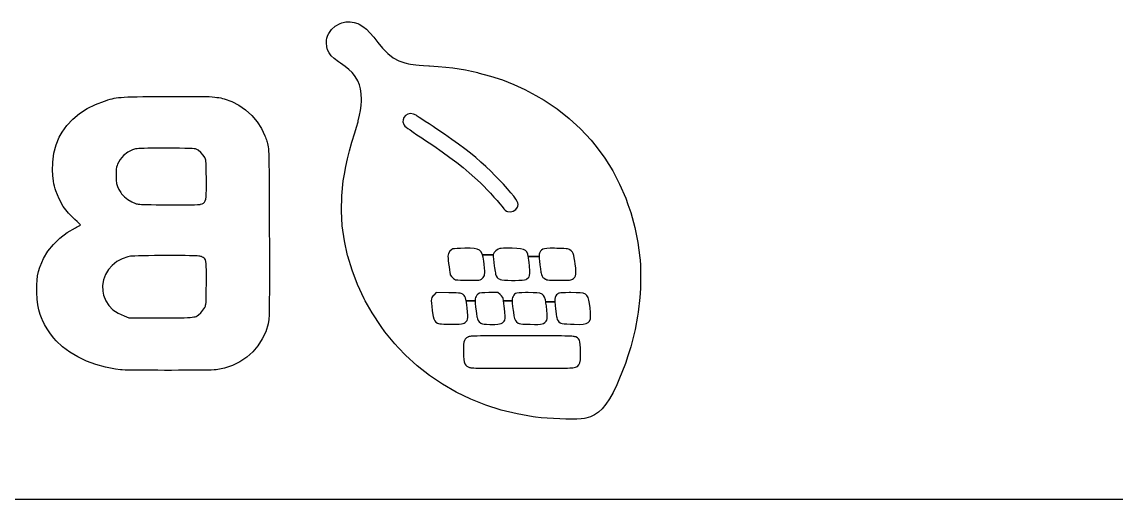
# Model space of a CAD drawing. Extents: x 90 to 318, y -186 to -110.
# Drawn here: x 232.49 to 261.14, y -185.74 to -173.24 of the extents above; entities that cross this region are included whole.
import ezdxf

# ---------------------------------------------------------------- set-up
doc = ezdxf.new("R2010")
doc.units = 0

msp = doc.modelspace()

# ---------------------------------------------------------------- linework, layer by layer
at = {"layer": 'B.Silkscreen', "color": 7}
for points in [[(240.598022, -173.439157), (240.69777, -173.349199)], [(240.69777, -173.349199), (240.825563, -173.277762)], [(240.825563, -173.277762), (240.871865, -173.259241)], [(240.871865, -173.259241), (240.973994, -173.24072)], [(240.973994, -173.24072), (241.085384, -173.238074)], [(241.085384, -173.238074), (241.194127, -173.251303)], [(241.194127, -173.251303), (241.288848, -173.283053)], [(241.288848, -173.283053), (241.321921, -173.298928)], [(241.321921, -173.298928), (241.416906, -173.357137)], [(240.478166, -173.664053), (240.493776, -173.613782)], [(240.493776, -173.613782), (240.521557, -173.552928)], [(240.521557, -173.552928), (240.526055, -173.544991)], [(240.526055, -173.544991), (240.598022, -173.439157)], [(241.416906, -173.357137), (241.510039, -173.43122)], [(241.510039, -173.43122), (241.60476, -173.523824)], [(241.60476, -173.523824), (241.705302, -173.64024)], [(240.469699, -173.788407), (240.471022, -173.716969)], [(240.476314, -173.888948), (240.469699, -173.788407)], [(240.469699, -173.788407), (240.469699, -173.788407)], [(240.471022, -173.716969), (240.478166, -173.664053)], [(240.496687, -173.973615), (240.476314, -173.888948)], [(241.705302, -173.64024), (241.814575, -173.780469)], [(241.814575, -173.780469), (241.930991, -173.92599)], [(240.533993, -174.050344), (240.496687, -173.973615)], [(240.590878, -174.124427), (240.533993, -174.050344)], [(240.671047, -174.201156), (240.590878, -174.124427)], [(240.77688, -174.280531), (240.671047, -174.201156)], [(241.930991, -173.92599), (242.069368, -174.066219)], [(242.069368, -174.066219), (242.213037, -174.177344)], [(242.213037, -174.177344), (242.363055, -174.259365)], [(240.83059, -174.317573), (240.77688, -174.280531)], [(240.954944, -174.404885), (240.83059, -174.317573)], [(241.054428, -174.48426), (240.954944, -174.404885)], [(241.134861, -174.563635), (241.054428, -174.48426)], [(242.363055, -174.259365), (242.521276, -174.312281)], [(242.521276, -174.312281), (242.554878, -174.322865)], [(242.554878, -174.322865), (242.612557, -174.333448)], [(242.612557, -174.333448), (242.670236, -174.344031)], [(242.670236, -174.344031), (242.733471, -174.354615)], [(242.733471, -174.354615), (242.80729, -174.362552)], [(242.80729, -174.362552), (242.897248, -174.370489)], [(242.897248, -174.370489), (243.008902, -174.378427)], [(243.008902, -174.378427), (243.147544, -174.38901)], [(243.147544, -174.38901), (243.162889, -174.38901)], [(243.162889, -174.38901), (243.391225, -174.404885)], [(243.391225, -174.404885), (243.593631, -174.423406)], [(243.593631, -174.423406), (243.776193, -174.444573)], [(243.776193, -174.444573), (243.944997, -174.468385)], [(243.944997, -174.468385), (244.106392, -174.494843)], [(244.106392, -174.494843), (244.265936, -174.529239)], [(241.201536, -174.645656), (241.134861, -174.563635)], [(241.219263, -174.672114), (241.201536, -174.645656)], [(241.28435, -174.777947), (241.219263, -174.672114)], [(241.331181, -174.883781), (241.28435, -174.777947)], [(244.265936, -174.529239), (244.429713, -174.566281)], [(244.429713, -174.566281), (244.430771, -174.568927)], [(244.430771, -174.568927), (244.762823, -174.658885)], [(244.762823, -174.658885), (245.072385, -174.759426)], [(245.072385, -174.759426), (245.367924, -174.875843)], [(241.361344, -174.994905), (241.331181, -174.883781)], [(241.376954, -175.119259), (241.361344, -174.994905)], [(245.367924, -174.875843), (245.657907, -175.008135)], [(245.657907, -175.008135), (245.95133, -175.164238)], [(234.416569, -175.402363), (234.649138, -175.312405)], [(234.649138, -175.312405), (234.680623, -175.301822)], [(234.680623, -175.301822), (234.741742, -175.283301)], [(234.741742, -175.283301), (234.797569, -175.26478)], [(234.797569, -175.26478), (234.851015, -175.251551)], [(234.851015, -175.251551), (234.90446, -175.238322)], [(234.90446, -175.238322), (234.960552, -175.227738)], [(234.960552, -175.227738), (235.0222, -175.219801)], [(235.0222, -175.219801), (235.091785, -175.214509)], [(235.091785, -175.214509), (235.172218, -175.209218)], [(235.172218, -175.209218), (235.26641, -175.203926)], [(235.26641, -175.203926), (235.376741, -175.20128)], [(235.376741, -175.20128), (235.505857, -175.198634)], [(235.505857, -175.198634), (235.656405, -175.195988)], [(235.656405, -175.195988), (235.831559, -175.195988)], [(235.831559, -175.195988), (236.033436, -175.193343)], [(236.033436, -175.193343), (236.264946, -175.193343)], [(236.264946, -175.193343), (236.337706, -175.190697)], [(236.337706, -175.190697), (236.563131, -175.190697)], [(236.563131, -175.190697), (236.759716, -175.190697)], [(236.759716, -175.190697), (236.930108, -175.190697)], [(236.930108, -175.190697), (237.076422, -175.190697)], [(237.076422, -175.190697), (237.201305, -175.190697)], [(237.201305, -175.190697), (237.307403, -175.193343)], [(237.307403, -175.193343), (237.397626, -175.195988)], [(237.397626, -175.195988), (237.47409, -175.20128)], [(237.47409, -175.20128), (237.539442, -175.206572)], [(237.539442, -175.206572), (237.596592, -175.214509)], [(237.596592, -175.214509), (237.647657, -175.222447)], [(237.647657, -175.222447), (237.695546, -175.230384)], [(237.695546, -175.230384), (237.742378, -175.240968)], [(237.742378, -175.240968), (237.791325, -175.254197)], [(237.791325, -175.254197), (237.984736, -175.322988)], [(237.984736, -175.322988), (238.173912, -175.418238)], [(241.371663, -175.431467), (241.379071, -175.309759)], [(241.380129, -175.267426), (241.376954, -175.119259)], [(241.379071, -175.309759), (241.380129, -175.267426)], [(245.95133, -175.164238), (246.170669, -175.291238)], [(246.170669, -175.291238), (246.508806, -175.51878)], [(233.823639, -175.788654), (234.000909, -175.640488)], [(234.000909, -175.640488), (234.199611, -175.510842)], [(234.199611, -175.510842), (234.416569, -175.402363)], [(238.173912, -175.418238), (238.34986, -175.542592)], [(238.34986, -175.542592), (238.509404, -175.688113)], [(241.333033, -175.685467), (241.356581, -175.555821)], [(241.356581, -175.555821), (241.371663, -175.431467)], [(242.669442, -175.640488), (242.596682, -175.653717)], [(242.745907, -175.651071), (242.669442, -175.640488)], [(246.508806, -175.51878), (246.824189, -175.767488)], [(233.669916, -175.95005), (233.823639, -175.788654)], [(238.509404, -175.688113), (238.649104, -175.852154)], [(238.649104, -175.852154), (238.765255, -176.032071)], [(241.254717, -175.992383), (241.291759, -175.857446)], [(241.291759, -175.857446), (241.299431, -175.828342)], [(241.299431, -175.828342), (241.333033, -175.685467)], [(242.471534, -175.799238), (242.468888, -175.857446)], [(242.468888, -175.857446), (242.488732, -175.923592)], [(242.492172, -175.743675), (242.471534, -175.799238)], [(242.488732, -175.923592), (242.48979, -175.926238)], [(242.48979, -175.926238), (242.500903, -175.944758)], [(242.535299, -175.688113), (242.492172, -175.743675)], [(242.596682, -175.653717), (242.535299, -175.688113)], [(242.815227, -175.682821), (242.745907, -175.651071)], [(242.843538, -175.703988), (242.815227, -175.682821)], [(242.895131, -175.738384), (242.843538, -175.703988)], [(242.966304, -175.786009), (242.895131, -175.738384)], [(243.053088, -175.844217), (242.966304, -175.786009)], [(243.152042, -175.910363), (243.053088, -175.844217)], [(243.259462, -175.9818), (243.152042, -175.910363)], [(246.824189, -175.767488), (247.118935, -176.037362)], [(233.468568, -176.259612), (233.542652, -176.127321)], [(233.542652, -176.127321), (233.669916, -175.95005)], [(238.765255, -176.032071), (238.854684, -176.225216)], [(241.133538, -176.391904), (241.209209, -176.143196)], [(241.209209, -176.143196), (241.254717, -175.992383)], [(242.500903, -175.944758), (242.520217, -175.965925)], [(242.520217, -175.965925), (242.550644, -175.992383)], [(242.550644, -175.992383), (242.594565, -176.026779)], [(242.594565, -176.026779), (242.65489, -176.069112)], [(242.65489, -176.069112), (242.73453, -176.124675)], [(242.73453, -176.124675), (242.835865, -176.193466)], [(242.835865, -176.193466), (242.961806, -176.275487)], [(243.3309, -176.029425), (243.259462, -175.9818)], [(243.552356, -176.180237), (243.3309, -176.029425)], [(243.749735, -176.315175), (243.552356, -176.180237)], [(247.118935, -176.037362), (247.395424, -176.333695)], [(233.330721, -176.680299), (233.387341, -176.460695)], [(233.387341, -176.460695), (233.468568, -176.259612)], [(238.854684, -176.225216), (238.867649, -176.259612)], [(238.867649, -176.259612), (238.881407, -176.294008)], [(238.881407, -176.294008), (238.894107, -176.328404)], [(238.894107, -176.328404), (238.90522, -176.360154)], [(238.90522, -176.360154), (238.915274, -176.391904)], [(238.915274, -176.391904), (238.924005, -176.426299)], [(238.924005, -176.426299), (238.931678, -176.465987)], [(238.931678, -176.465987), (238.938293, -176.510966)], [(241.070038, -176.616799), (241.133538, -176.391904)], [(242.961806, -176.275487), (243.031392, -176.323112)], [(243.031392, -176.323112), (243.27666, -176.487153)], [(243.27666, -176.487153), (243.497852, -176.640612)], [(243.927005, -176.442174), (243.749735, -176.315175)], [(244.087342, -176.561237), (243.927005, -176.442174)], [(247.395424, -176.333695), (247.531155, -176.497737)], [(247.531155, -176.497737), (247.75658, -176.807299)], [(233.298971, -176.90784), (233.330721, -176.680299)], [(235.149993, -176.733216), (235.059506, -176.839049)], [(235.260854, -176.648549), (235.149993, -176.733216)], [(235.387324, -176.587695), (235.260854, -176.648549)], [(235.439712, -176.57182), (235.387324, -176.587695)], [(235.468551, -176.563883), (235.439712, -176.57182)], [(235.505064, -176.561237), (235.468551, -176.563883)], [(235.552159, -176.555945), (235.505064, -176.561237)], [(235.613014, -176.553299), (235.552159, -176.555945)], [(235.690536, -176.550653), (235.613014, -176.553299)], [(235.787638, -176.548008), (235.690536, -176.550653)], [(235.907759, -176.548008), (235.787638, -176.548008)], [(236.053544, -176.548008), (235.907759, -176.548008)], [(236.228434, -176.545362), (236.053544, -176.548008)], [(236.254363, -176.545362), (236.228434, -176.545362)], [(236.452006, -176.548008), (236.254363, -176.545362)], [(236.618429, -176.548008), (236.452006, -176.548008)], [(236.755218, -176.550653), (236.618429, -176.548008)], [(236.863962, -176.553299), (236.755218, -176.550653)], [(236.945718, -176.555945), (236.863962, -176.553299)], [(237.002339, -176.561237), (236.945718, -176.555945)], [(237.034618, -176.563883), (237.002339, -176.561237)], [(237.036206, -176.566528), (237.034618, -176.563883)], [(237.106585, -176.598278), (237.036206, -176.566528)], [(237.177757, -176.656487), (237.106585, -176.598278)], [(237.240199, -176.725278), (237.177757, -176.656487)], [(237.278299, -176.786132), (237.240199, -176.725278)], [(237.289147, -176.807299), (237.278299, -176.786132)], [(238.938293, -176.510966), (238.943849, -176.563883)], [(238.943849, -176.563883), (238.948876, -176.624737)], [(238.948876, -176.624737), (238.952845, -176.69882)], [(238.952845, -176.69882), (238.956284, -176.783486)], [(238.956284, -176.783486), (238.95893, -176.884028)], [(241.016857, -176.82582), (241.070038, -176.616799)], [(243.497852, -176.640612), (243.697612, -176.786132)], [(243.697612, -176.786132), (243.879645, -176.923715)], [(244.235244, -176.677653), (244.087342, -176.561237)], [(244.37415, -176.791424), (244.235244, -176.677653)], [(233.293944, -177.140673), (233.298971, -176.90784)], [(234.969283, -177.040132), (234.96161, -177.093049)], [(234.982248, -176.995153), (234.969283, -177.040132)], [(234.994154, -176.960757), (234.982248, -176.995153)], [(235.059506, -176.839049), (234.994154, -176.960757)], [(237.297614, -176.831111), (237.289147, -176.807299)], [(237.304228, -176.85757), (237.297614, -176.831111)], [(237.309255, -176.891965), (237.304228, -176.85757)], [(237.312959, -176.93959), (237.309255, -176.891965)], [(237.315605, -177.000445), (237.312959, -176.93959)], [(237.317722, -177.082465), (237.315605, -177.000445)], [(238.95893, -176.884028), (238.961047, -177.00309)], [(238.961047, -177.00309), (238.962899, -177.138028)], [(240.935365, -177.222694), (240.972671, -177.026903)], [(240.972671, -177.026903), (241.016857, -176.82582)], [(243.879645, -176.923715), (244.047126, -177.056007)], [(244.047126, -177.056007), (244.203494, -177.188298)], [(244.508029, -176.90784), (244.37415, -176.791424)], [(244.640321, -177.029549), (244.508029, -176.90784)], [(244.775523, -177.159194), (244.640321, -177.029549)], [(247.75658, -176.807299), (247.960573, -177.138028)], [(233.2995, -177.233278), (233.293944, -177.140673)], [(233.302939, -177.270319), (233.2995, -177.233278)], [(233.308496, -177.333819), (233.302939, -177.270319)], [(233.317756, -177.413194), (233.308496, -177.333819)], [(234.957641, -177.159194), (234.956054, -177.249153)], [(234.956054, -177.249153), (234.956054, -177.270319)], [(234.956054, -177.270319), (234.959758, -177.38409)], [(234.96161, -177.093049), (234.957641, -177.159194)], [(237.319309, -177.188298), (237.317722, -177.082465)], [(237.320897, -177.323236), (237.319309, -177.188298)], [(237.321161, -177.344402), (237.320897, -177.323236)], [(237.322484, -177.503152), (237.321161, -177.344402)], [(238.962899, -177.138028), (238.964222, -177.294132)], [(238.964222, -177.294132), (238.96528, -177.471402)], [(240.906261, -177.405256), (240.935365, -177.222694)], [(244.203494, -177.188298), (244.35219, -177.32059)], [(244.35219, -177.32059), (244.496123, -177.455527)], [(244.867862, -177.249153), (244.775523, -177.159194)], [(244.989041, -177.373507), (244.867862, -177.249153)], [(247.960573, -177.138028), (248.142606, -177.489923)], [(233.328604, -177.47934), (233.317756, -177.413194)], [(233.343156, -177.540194), (233.328604, -177.47934)], [(233.363264, -177.608985), (233.343156, -177.540194)], [(233.380462, -177.664548), (233.363264, -177.608985)], [(234.959758, -177.38409), (234.9714, -177.474048)], [(234.9714, -177.474048), (234.99336, -177.553423)], [(234.99336, -177.553423), (235.02855, -177.627506)], [(235.02855, -177.627506), (235.079085, -177.709527)], [(237.319574, -177.738631), (237.32222, -177.632798)], [(237.32222, -177.632798), (237.322484, -177.503152)], [(238.96528, -177.471402), (238.965545, -177.503152)], [(238.965545, -177.503152), (238.966339, -177.672485)], [(240.86578, -177.794194), (240.906261, -177.405256)], [(244.496123, -177.455527), (244.505384, -177.466111)], [(244.505384, -177.466111), (244.584229, -177.54284)], [(244.584229, -177.54284), (244.670748, -177.632798)], [(244.670748, -177.632798), (244.760706, -177.728048)], [(245.102018, -177.492569), (244.989041, -177.373507)], [(245.204676, -177.60634), (245.102018, -177.492569)], [(245.29437, -177.712173), (245.204676, -177.60634)], [(248.142606, -177.489923), (248.300827, -177.855048)], [(233.46407, -177.876214), (233.380462, -177.664548)], [(233.572814, -178.06936), (233.46407, -177.876214)], [(235.079085, -177.709527), (235.101839, -177.741277)], [(235.101839, -177.741277), (235.176187, -177.818006)], [(235.176187, -177.818006), (235.268791, -177.892089)], [(235.268791, -177.892089), (235.369597, -177.952943)], [(237.270097, -177.960881), (237.289941, -177.926485)], [(237.289941, -177.926485), (237.304228, -177.881506)], [(237.304228, -177.881506), (237.313753, -177.818006)], [(237.313753, -177.818006), (237.319574, -177.738631)], [(238.966339, -177.672485), (238.966868, -177.897381)], [(238.966868, -177.897381), (238.967661, -178.151381)], [(240.857049, -178.185776), (240.86578, -177.794194)], [(244.760706, -177.728048), (244.849606, -177.825943)], [(244.849606, -177.825943), (244.933214, -177.918548)], [(244.933214, -177.918548), (245.007033, -178.003214)], [(245.368983, -177.804777), (245.29437, -177.712173)], [(245.426132, -177.884152), (245.368983, -177.804777)], [(245.463439, -177.945006), (245.426132, -177.884152)], [(248.300827, -177.855048), (248.359829, -178.021735)], [(233.708545, -178.24663), (233.572814, -178.06936)], [(235.369597, -177.952943), (235.46961, -177.997922)], [(235.46961, -177.997922), (235.48178, -178.000568)], [(235.48178, -178.000568), (235.506122, -178.00586)], [(235.506122, -178.00586), (235.53602, -178.011152)], [(235.53602, -178.011152), (235.574649, -178.016443)], [(235.574649, -178.016443), (235.625184, -178.019089)], [(235.625184, -178.019089), (235.690272, -178.021735)], [(235.690272, -178.021735), (235.772822, -178.024381)], [(235.772822, -178.024381), (235.875745, -178.024381)], [(235.875745, -178.024381), (236.00248, -178.027027)], [(236.00248, -178.027027), (236.155409, -178.027027)], [(236.155409, -178.027027), (236.337706, -178.029672)], [(236.337706, -178.029672), (236.345115, -178.029672)], [(236.345115, -178.029672), (236.502277, -178.029672)], [(236.502277, -178.029672), (236.650179, -178.029672)], [(236.650179, -178.029672), (236.786175, -178.027027)], [(236.786175, -178.027027), (236.906031, -178.027027)], [(236.906031, -178.027027), (237.007101, -178.027027)], [(237.007101, -178.027027), (237.085947, -178.024381)], [(237.085947, -178.024381), (237.138864, -178.021735)], [(237.138864, -178.021735), (237.162941, -178.019089)], [(237.162941, -178.019089), (237.170878, -178.016443)], [(237.170878, -178.016443), (237.211359, -178.003214)], [(237.211359, -178.003214), (237.244168, -177.984693)], [(237.244168, -177.984693), (237.270097, -177.960881)], [(238.967661, -178.151381), (238.968455, -178.431839)], [(240.880067, -178.577359), (240.857049, -178.185776)], [(245.007033, -178.003214), (245.066829, -178.077297)], [(245.066829, -178.077297), (245.108104, -178.130214)], [(245.108104, -178.130214), (245.109691, -178.13286)], [(245.109691, -178.13286), (245.143822, -178.169901)], [(245.143822, -178.169901), (245.178747, -178.193714)], [(245.178747, -178.193714), (245.207322, -178.204297)], [(245.207322, -178.204297), (245.283258, -178.212235)], [(245.283258, -178.212235), (245.358135, -178.193714)], [(245.358135, -178.193714), (245.422693, -178.151381)], [(245.422693, -178.151381), (245.467937, -178.090526)], [(245.475874, -177.97411), (245.463439, -177.945006)], [(245.467937, -178.090526), (245.479843, -178.064068)], [(245.486193, -178.021735), (245.475874, -177.97411)], [(245.479843, -178.064068), (245.486193, -178.021735)], [(248.359829, -178.021735), (248.434441, -178.233401)], [(233.873116, -178.410672), (233.708545, -178.24663)], [(233.877349, -178.413318), (233.873116, -178.410672)], [(233.93397, -178.466234), (233.877349, -178.413318)], [(233.980536, -178.508568), (233.93397, -178.466234)], [(234.012286, -178.540318), (233.980536, -178.508568)], [(238.968455, -178.431839), (238.969249, -178.746692)], [(248.434441, -178.233401), (248.541862, -178.622338)], [(233.484179, -178.902796), (233.67706, -178.757276)], [(233.67706, -178.757276), (233.89243, -178.635567)], [(233.89243, -178.635567), (233.923651, -178.617047)], [(233.923651, -178.617047), (233.975774, -178.590588)], [(233.975774, -178.590588), (234.011493, -178.566776)], [(234.011493, -178.566776), (234.024457, -178.556193)], [(234.024457, -178.556193), (234.012286, -178.540318)], [(234.024457, -178.556193), (234.024457, -178.556193)], [(238.969249, -178.746692), (238.969778, -179.02715)], [(240.934307, -178.968942), (240.880067, -178.577359)], [(248.541862, -178.622338), (248.622295, -179.016567)], [(233.171706, -179.244108), (233.31511, -179.064192)], [(233.31511, -179.064192), (233.484179, -178.902796)], [(238.969778, -179.02715), (238.970572, -179.34465)], [(241.019238, -179.355233), (240.934307, -178.968942)], [(248.622295, -179.016567), (248.674418, -179.416087)], [(233.05529, -179.437254), (233.171706, -179.244108)], [(235.542105, -179.365817), (235.446326, -179.371108)], [(235.662491, -179.365817), (235.542105, -179.365817)], [(235.804572, -179.363171), (235.662491, -179.365817)], [(235.965703, -179.360525), (235.804572, -179.363171)], [(236.143238, -179.360525), (235.965703, -179.360525)], [(236.289288, -179.360525), (236.143238, -179.360525)], [(236.477671, -179.360525), (236.289288, -179.360525)], [(236.636156, -179.360525), (236.477671, -179.360525)], [(236.768183, -179.360525), (236.636156, -179.360525)], [(236.876133, -179.363171), (236.768183, -179.360525)], [(236.962916, -179.363171), (236.876133, -179.363171)], [(237.031178, -179.365817), (236.962916, -179.363171)], [(237.08383, -179.368462), (237.031178, -179.365817)], [(237.123518, -179.371108), (237.08383, -179.368462)], [(238.970572, -179.34465), (238.970836, -179.633045)], [(241.024794, -179.373754), (241.019238, -179.355233)], [(243.660306, -179.304962), (243.646283, -179.373754)], [(243.697876, -179.244108), (243.660306, -179.304962)], [(243.751851, -179.199129), (243.697876, -179.244108)], [(243.775928, -179.1859), (243.751851, -179.199129)], [(243.816409, -179.177963), (243.775928, -179.1859)], [(243.884407, -179.172671), (243.816409, -179.177963)], [(243.975688, -179.170025), (243.884407, -179.172671)], [(244.085226, -179.167379), (243.975688, -179.170025)], [(244.09872, -179.167379), (244.085226, -179.167379)], [(244.231011, -179.167379), (244.09872, -179.167379)], [(244.334992, -179.175317), (244.231011, -179.167379)], [(244.414367, -179.188546), (244.334992, -179.175317)], [(244.473369, -179.215004), (244.414367, -179.188546)], [(244.515702, -179.257337), (244.473369, -179.215004)], [(244.5456, -179.318192), (244.515702, -179.257337)], [(244.552215, -179.342004), (244.5456, -179.318192)], [(244.566502, -179.397566), (244.552215, -179.342004)], [(244.552215, -179.342004), (244.833467, -179.342004)], [(244.833467, -179.342004), (244.552215, -179.342004)], [(244.834525, -179.334067), (244.833467, -179.342004)], [(244.833467, -179.342004), (244.83426, -179.386983)], [(244.857544, -179.28115), (244.834525, -179.334067)], [(244.902258, -179.230879), (244.857544, -179.28115)], [(244.958879, -179.191192), (244.902258, -179.230879)], [(245.009943, -179.172671), (244.958879, -179.191192)], [(245.044868, -179.170025), (245.009943, -179.172671)], [(245.104929, -179.167379), (245.044868, -179.170025)], [(245.18351, -179.167379), (245.104929, -179.167379)], [(245.273468, -179.167379), (245.18351, -179.167379)], [(245.32956, -179.167379), (245.273468, -179.167379)], [(245.453649, -179.172671), (245.32956, -179.167379)], [(245.549693, -179.180608), (245.453649, -179.172671)], [(245.621659, -179.196483), (245.549693, -179.180608)], [(245.674047, -179.222942), (245.621659, -179.196483)], [(245.710559, -179.262629), (245.674047, -179.222942)], [(245.735695, -179.320837), (245.710559, -179.262629)], [(245.749982, -179.384337), (245.735695, -179.320837)], [(246.035203, -179.320837), (246.031234, -179.347296)], [(246.031234, -179.347296), (246.031234, -179.384337)], [(246.042875, -179.297025), (246.035203, -179.320837)], [(246.050813, -179.28115), (246.042875, -179.297025)], [(246.07198, -179.244108), (246.050813, -179.28115)], [(246.097115, -179.215004), (246.07198, -179.244108)], [(246.130452, -179.193838), (246.097115, -179.215004)], [(246.176754, -179.180608), (246.130452, -179.193838)], [(246.23999, -179.172671), (246.176754, -179.180608)], [(246.324656, -179.167379), (246.23999, -179.172671)], [(246.435252, -179.167379), (246.324656, -179.167379)], [(246.494783, -179.170025), (246.435252, -179.167379)], [(246.601939, -179.170025), (246.494783, -179.170025)], [(246.681843, -179.172671), (246.601939, -179.170025)], [(246.739258, -179.177963), (246.681843, -179.172671)], [(246.779475, -179.180608), (246.739258, -179.177963)], [(246.807256, -179.188546), (246.779475, -179.180608)], [(246.827893, -179.199129), (246.807256, -179.188546)], [(246.841387, -179.207067), (246.827893, -179.199129)], [(246.877635, -179.236171), (246.841387, -179.207067)], [(246.905151, -179.267921), (246.877635, -179.236171)], [(246.926053, -179.302317), (246.905151, -179.267921)], [(246.942193, -179.352587), (246.926053, -179.302317)], [(246.956216, -179.418733), (246.942193, -179.352587)], [(232.96004, -179.664795), (232.967448, -179.643629)], [(232.967448, -179.643629), (233.05529, -179.437254)], [(234.856306, -179.614525), (234.756558, -179.725649)], [(234.976162, -179.516629), (234.856306, -179.614525)], [(235.113481, -179.442546), (234.976162, -179.516629)], [(235.266145, -179.392275), (235.113481, -179.442546)], [(235.338112, -179.3764), (235.266145, -179.392275)], [(235.37727, -179.373754), (235.338112, -179.3764)], [(235.446326, -179.371108), (235.37727, -179.373754)], [(237.153416, -179.3764), (237.123518, -179.371108)], [(237.175641, -179.379046), (237.153416, -179.3764)], [(237.193632, -179.386983), (237.175641, -179.379046)], [(237.205009, -179.389629), (237.193632, -179.386983)], [(237.235172, -179.405504), (237.205009, -179.389629)], [(237.259778, -179.424025), (237.235172, -179.405504)], [(237.279622, -179.445191), (237.259778, -179.424025)], [(237.294968, -179.474296), (237.279622, -179.445191)], [(237.306345, -179.516629), (237.294968, -179.474296)], [(237.314282, -179.572191), (237.306345, -179.516629)], [(237.319045, -179.646275), (237.314282, -179.572191)], [(237.321691, -179.741524), (237.319045, -179.646275)], [(238.970836, -179.633045), (238.970836, -179.860587)], [(241.134861, -179.741524), (241.024794, -179.373754)], [(243.646283, -179.373754), (243.646283, -179.379046)], [(243.646283, -179.379046), (243.649458, -179.424025)], [(243.649458, -179.424025), (243.655808, -179.490171)], [(243.655808, -179.490171), (243.664803, -179.569545)], [(243.664803, -179.569545), (243.674858, -179.654212)], [(243.674858, -179.654212), (243.685441, -179.733587)], [(244.582906, -179.506046), (244.566502, -179.397566)], [(244.591902, -179.582775), (244.582906, -179.506046)], [(244.602486, -179.685962), (244.591902, -179.582775)], [(244.83426, -179.386983), (244.838758, -179.455775)], [(244.838758, -179.455775), (244.846696, -179.537795)], [(244.846696, -179.537795), (244.857544, -179.625108)], [(244.857544, -179.625108), (244.864687, -179.678024)], [(245.753686, -179.400212), (245.749982, -179.384337)], [(245.749982, -179.384337), (246.031234, -179.384337)], [(246.031234, -179.384337), (245.749982, -179.384337)], [(245.768503, -179.5034), (245.753686, -179.400212)], [(245.771413, -179.524566), (245.768503, -179.5034)], [(245.785701, -179.64892), (245.771413, -179.524566)], [(245.793374, -179.746816), (245.785701, -179.64892)], [(246.031234, -179.384337), (246.034938, -179.434608)], [(246.034938, -179.434608), (246.042875, -179.506046)], [(246.042875, -179.506046), (246.054782, -179.603941)], [(246.054782, -179.603941), (246.068011, -179.704483)], [(246.96971, -179.508691), (246.956216, -179.418733)], [(246.978176, -179.574837), (246.96971, -179.508691)], [(246.99167, -179.688608), (246.978176, -179.574837)], [(248.674418, -179.416087), (248.679445, -179.482233)], [(248.679445, -179.482233), (248.685795, -179.606587)], [(248.685795, -179.606587), (248.689764, -179.752108)], [(232.888073, -180.000816), (232.903154, -179.887045)], [(232.903154, -179.887045), (232.926702, -179.778566)], [(232.926702, -179.778566), (232.96004, -179.664795)], [(234.6793, -179.852649), (234.626913, -179.990232)], [(234.756558, -179.725649), (234.6793, -179.852649)], [(237.322484, -179.860587), (237.321691, -179.741524)], [(237.321691, -180.006107), (237.322484, -179.860587)], [(238.970836, -179.892337), (238.970572, -180.122524)], [(238.970836, -179.860587), (238.970836, -179.892337)], [(241.280911, -180.119878), (241.134861, -179.741524)], [(243.685441, -179.733587), (243.695495, -179.799733)], [(243.695495, -179.799733), (243.703433, -179.847358)], [(243.703433, -179.847358), (243.70846, -179.863233)], [(243.70846, -179.863233), (243.739945, -179.910858)], [(243.739945, -179.910858), (243.788893, -179.958482)], [(244.523375, -179.974357), (244.568354, -179.929378)], [(244.568354, -179.929378), (244.600369, -179.876462)], [(244.600369, -179.876462), (244.607248, -179.850003)], [(244.600369, -179.876462), (244.600369, -179.876462)], [(244.608571, -179.760045), (244.602486, -179.685962)], [(244.607248, -179.850003), (244.610158, -179.812962)], [(244.610158, -179.812962), (244.608571, -179.760045)], [(244.864687, -179.678024), (244.879504, -179.773274)], [(244.879504, -179.773274), (244.8885, -179.812962)], [(244.8885, -179.812962), (244.89485, -179.842066)], [(244.89485, -179.842066), (244.912841, -179.892337)], [(244.912841, -179.892337), (244.93586, -179.929378)], [(244.93586, -179.929378), (244.966023, -179.955837)], [(245.745484, -179.945253), (245.770884, -179.916149)], [(245.770884, -179.916149), (245.786759, -179.876462)], [(245.786759, -179.876462), (245.794167, -179.820899)], [(245.794167, -179.820899), (245.793374, -179.746816)], [(246.068011, -179.704483), (246.08124, -179.789149)], [(246.08124, -179.789149), (246.088119, -179.820899)], [(246.088119, -179.820899), (246.095527, -179.852649)], [(246.095527, -179.852649), (246.112725, -179.897628)], [(246.112725, -179.897628), (246.134686, -179.929378)], [(246.134686, -179.929378), (246.163525, -179.953191)], [(246.937166, -179.955837), (246.967064, -179.926732)], [(246.967064, -179.926732), (246.986643, -179.889691)], [(246.986643, -179.889691), (246.996697, -179.842066)], [(246.99802, -179.77592), (246.99167, -179.688608)], [(246.996697, -179.842066), (246.99802, -179.77592)], [(248.689764, -179.752108), (248.690028, -179.77592)], [(248.690028, -179.77592), (248.691616, -179.908212)], [(248.691616, -179.908212), (248.690822, -180.064316)], [(232.8804, -180.273336), (232.88093, -180.138399)], [(232.88093, -180.127816), (232.888073, -180.000816)], [(232.88093, -180.138399), (232.88093, -180.127816)], [(234.626913, -179.990232), (234.602042, -180.138399)], [(234.602042, -180.138399), (234.606804, -180.289211)], [(237.319574, -180.249524), (237.320897, -180.104003)], [(237.320897, -180.104003), (237.321691, -180.006107)], [(238.970572, -180.122524), (238.970043, -180.323607)], [(241.456594, -180.49294), (241.280911, -180.119878)], [(243.788893, -179.958482), (243.845249, -179.990232)], [(243.845249, -179.990232), (243.861918, -179.992878)], [(243.861918, -179.992878), (243.909278, -179.99817)], [(243.909278, -179.99817), (243.977805, -180.000816)], [(243.977805, -180.000816), (244.06062, -180.003462)], [(244.06062, -180.003462), (244.151372, -180.006107)], [(244.151372, -180.006107), (244.242917, -180.006107)], [(244.242917, -180.006107), (244.328907, -180.006107)], [(244.328907, -180.006107), (244.402725, -180.003462)], [(244.402725, -180.003462), (244.457759, -180.000816)], [(244.457759, -180.000816), (244.486863, -179.995524)], [(244.486863, -179.995524), (244.523375, -179.974357)], [(244.966023, -179.955837), (245.005445, -179.979649)], [(245.005445, -179.979649), (245.012325, -179.982295)], [(245.012325, -179.982295), (245.058891, -179.992878)], [(245.058891, -179.992878), (245.129006, -180.000816)], [(245.129006, -180.000816), (245.215524, -180.006107)], [(245.215524, -180.006107), (245.311568, -180.008753)], [(245.311568, -180.008753), (245.410257, -180.008753)], [(245.410257, -180.008753), (245.504449, -180.006107)], [(245.504449, -180.006107), (245.587528, -180.000816)], [(245.587528, -180.000816), (245.652086, -179.992878)], [(245.652086, -179.992878), (245.691509, -179.982295)], [(245.691509, -179.982295), (245.709765, -179.971712)], [(245.709765, -179.971712), (245.745484, -179.945253)], [(246.163525, -179.953191), (246.201096, -179.977003)], [(246.201096, -179.977003), (246.20824, -179.979649)], [(246.20824, -179.979649), (246.232846, -179.990232)], [(246.232846, -179.990232), (246.264067, -179.99817)], [(246.264067, -179.99817), (246.306665, -180.000816)], [(246.306665, -180.000816), (246.366196, -180.006107)], [(246.366196, -180.006107), (246.447687, -180.006107)], [(246.447687, -180.006107), (246.556166, -180.006107)], [(246.556166, -180.006107), (246.63025, -180.006107)], [(246.63025, -180.006107), (246.718885, -180.006107)], [(246.718885, -180.006107), (246.783708, -180.003462)], [(246.783708, -180.003462), (246.83001, -180.000816)], [(246.83001, -180.000816), (246.862818, -179.992878)], [(246.862818, -179.992878), (246.887424, -179.984941)], [(246.887424, -179.984941), (246.90912, -179.974357)], [(246.90912, -179.974357), (246.937166, -179.955837)], [(248.687912, -180.212482), (248.68262, -180.347419)], [(248.690822, -180.064316), (248.687912, -180.212482)], [(232.881723, -180.328899), (232.8804, -180.273336)], [(232.889925, -180.498232), (232.881723, -180.328899)], [(232.906329, -180.646398), (232.889925, -180.498232)], [(234.606804, -180.289211), (234.629029, -180.39769)], [(234.629029, -180.39769), (234.684327, -180.543211)], [(237.314282, -180.532628), (237.316399, -180.46119)], [(237.316399, -180.46119), (237.318251, -180.368586)], [(237.318251, -180.368586), (237.319574, -180.249524)], [(238.968984, -180.500878), (238.967926, -180.649044)], [(238.970043, -180.323607), (238.968984, -180.500878)], [(241.483052, -180.540565), (241.456594, -180.49294)], [(243.212896, -180.49294), (243.209721, -180.540565)], [(243.222156, -180.458544), (243.212896, -180.49294)], [(243.23856, -180.42944), (243.222156, -180.458544)], [(243.262373, -180.402982), (243.23856, -180.42944)], [(243.273221, -180.392399), (243.262373, -180.402982)], [(243.336985, -180.328899), (243.273221, -180.392399)], [(243.667978, -180.33419), (243.336985, -180.328899)], [(243.779632, -180.33419), (243.667978, -180.33419)], [(243.863241, -180.336836), (243.779632, -180.33419)], [(243.924095, -180.339482), (243.863241, -180.336836)], [(243.966428, -180.342128), (243.924095, -180.339482)], [(243.995268, -180.350065), (243.966428, -180.342128)], [(244.015111, -180.358003), (243.995268, -180.350065)], [(244.030722, -180.368586), (244.015111, -180.358003)], [(244.042363, -180.379169), (244.030722, -180.368586)], [(244.069351, -180.405628), (244.042363, -180.379169)], [(244.089724, -180.432086), (244.069351, -180.405628)], [(244.10507, -180.466482), (244.089724, -180.432086)], [(244.11777, -180.511461), (244.10507, -180.466482)], [(244.123326, -180.543211), (244.11777, -180.511461)], [(244.361715, -180.49294), (244.359069, -180.543211)], [(244.369917, -180.455898), (244.361715, -180.49294)], [(244.382088, -180.426794), (244.369917, -180.455898)], [(244.404313, -180.392399), (244.382088, -180.426794)], [(244.433417, -180.36594), (244.404313, -180.392399)], [(244.473898, -180.347419), (244.433417, -180.36594)], [(244.530784, -180.336836), (244.473898, -180.347419)], [(244.609365, -180.331544), (244.530784, -180.336836)], [(244.714669, -180.328899), (244.609365, -180.331544)], [(244.727898, -180.328899), (244.714669, -180.328899)], [(244.954646, -180.328899), (244.727898, -180.328899)], [(245.012325, -180.381815), (244.954646, -180.328899)], [(245.050425, -180.416211), (245.012325, -180.381815)], [(245.07847, -180.450607), (245.050425, -180.416211)], [(245.085085, -180.458544), (245.07847, -180.450607)], [(245.0917, -180.485003), (245.085085, -180.458544)], [(245.100695, -180.535273), (245.0917, -180.485003)], [(245.331412, -180.49294), (245.329031, -180.540565)], [(245.339085, -180.458544), (245.331412, -180.49294)], [(245.351785, -180.426794), (245.339085, -180.458544)], [(245.370041, -180.395044), (245.351785, -180.426794)], [(245.390149, -180.371232), (245.370041, -180.395044)], [(245.416872, -180.352711), (245.390149, -180.371232)], [(245.454443, -180.342128), (245.416872, -180.352711)], [(245.507889, -180.33419), (245.454443, -180.342128)], [(245.581972, -180.331544), (245.507889, -180.33419)], [(245.680926, -180.328899), (245.581972, -180.331544)], [(245.747601, -180.328899), (245.680926, -180.328899)], [(245.876982, -180.331544), (245.747601, -180.328899)], [(245.978053, -180.336836), (245.876982, -180.331544)], [(246.054782, -180.347419), (245.978053, -180.336836)], [(246.111138, -180.368586), (246.054782, -180.347419)], [(246.151354, -180.400336), (246.111138, -180.368586)], [(246.179136, -180.450607), (246.151354, -180.400336)], [(246.198715, -180.516753), (246.179136, -180.450607)], [(246.444777, -180.503523), (246.444248, -180.567023)], [(246.45245, -180.453253), (246.444777, -180.503523)], [(246.468589, -180.416211), (246.45245, -180.453253)], [(246.49346, -180.387107), (246.468589, -180.416211)], [(246.512246, -180.368586), (246.49346, -180.387107)], [(246.529444, -180.355357), (246.512246, -180.368586)], [(246.547171, -180.344774), (246.529444, -180.355357)], [(246.570454, -180.339482), (246.547171, -180.344774)], [(246.604321, -180.33419), (246.570454, -180.339482)], [(246.653268, -180.331544), (246.604321, -180.33419)], [(246.722854, -180.331544), (246.653268, -180.331544)], [(246.817574, -180.328899), (246.722854, -180.331544)], [(246.868904, -180.328899), (246.817574, -180.328899)], [(247.001989, -180.331544), (246.868904, -180.328899)], [(247.106235, -180.33419), (247.001989, -180.331544)], [(247.186139, -180.347419), (247.106235, -180.33419)], [(247.245405, -180.368586), (247.186139, -180.347419)], [(247.288003, -180.402982), (247.245405, -180.368586)], [(247.317372, -180.453253), (247.288003, -180.402982)], [(247.338009, -180.522044), (247.317372, -180.453253)], [(248.674947, -180.458544), (248.629439, -180.839544)], [(248.68262, -180.347419), (248.674947, -180.458544)], [(232.932259, -180.77869), (232.906329, -180.646398)], [(232.969565, -180.90569), (232.932259, -180.77869)], [(234.684327, -180.543211), (234.766877, -180.670211)], [(234.766877, -180.670211), (234.875621, -180.77869)], [(234.875621, -180.77869), (235.009764, -180.868648)], [(237.174847, -180.858065), (237.232262, -180.789273)], [(237.232262, -180.789273), (237.278034, -180.717836)], [(237.278034, -180.717836), (237.286766, -180.699315)], [(237.286766, -180.699315), (237.295497, -180.680794)], [(237.295497, -180.680794), (237.302111, -180.656982)], [(237.302111, -180.656982), (237.307403, -180.627877)], [(237.307403, -180.627877), (237.311372, -180.58819)], [(237.311372, -180.58819), (237.314282, -180.532628)], [(238.966339, -180.773398), (238.964486, -180.871294)], [(238.967926, -180.649044), (238.966339, -180.773398)], [(241.662175, -180.86071), (241.483052, -180.540565)], [(243.209721, -180.540565), (243.212631, -180.604065)], [(243.212631, -180.604065), (243.221098, -180.688732)], [(243.221098, -180.688732), (243.234327, -180.799856)], [(243.234327, -180.799856), (243.242529, -180.86071)], [(244.128617, -180.574961), (244.123326, -180.543211)], [(244.123326, -180.543211), (244.359069, -180.543211)], [(244.359069, -180.543211), (244.123326, -180.543211)], [(244.139995, -180.659627), (244.128617, -180.574961)], [(244.148461, -180.731065), (244.139995, -180.659627)], [(244.159838, -180.839544), (244.148461, -180.731065)], [(244.359069, -180.543211), (244.36145, -180.609357)], [(244.36145, -180.609357), (244.369123, -180.696669)], [(244.369123, -180.696669), (244.382353, -180.813086)], [(245.101489, -180.540565), (245.100695, -180.535273)], [(245.111279, -180.606711), (245.101489, -180.540565)], [(245.101489, -180.540565), (245.329031, -180.540565)], [(245.329031, -180.540565), (245.101489, -180.540565)], [(245.121862, -180.688732), (245.111279, -180.606711)], [(245.127418, -180.739002), (245.121862, -180.688732)], [(245.138531, -180.850127), (245.127418, -180.739002)], [(245.329031, -180.540565), (245.331941, -180.604065)], [(245.331941, -180.604065), (245.340143, -180.688732)], [(245.340143, -180.688732), (245.353372, -180.797211)], [(245.353372, -180.797211), (245.359193, -180.84219)], [(246.207446, -180.567023), (246.198715, -180.516753)], [(246.214325, -180.606711), (246.207446, -180.567023)], [(246.207446, -180.567023), (246.444248, -180.567023)], [(246.444248, -180.567023), (246.207446, -180.567023)], [(246.224115, -180.678148), (246.214325, -180.606711)], [(246.238667, -180.797211), (246.224115, -180.678148)], [(246.246869, -180.887169), (246.238667, -180.797211)], [(246.444248, -180.567023), (246.450862, -180.654336)], [(246.450862, -180.654336), (246.463562, -180.765461)], [(246.463562, -180.765461), (246.468589, -180.805148)], [(247.353355, -180.614648), (247.338009, -180.522044)], [(247.367378, -180.731065), (247.353355, -180.614648)], [(247.37902, -180.847481), (247.367378, -180.731065)], [(247.367378, -180.731065), (247.367378, -180.731065)], [(233.020365, -181.035335), (232.969565, -180.90569)], [(233.025921, -181.048564), (233.020365, -181.035335)], [(233.081483, -181.159689), (233.025921, -181.048564)], [(235.009764, -180.868648), (235.16825, -180.940085)], [(235.16825, -180.940085), (235.294985, -180.985064)], [(235.294985, -180.985064), (236.095348, -180.98771)], [(236.095348, -180.98771), (236.162288, -180.98771)], [(236.162288, -180.98771), (236.346173, -180.98771)], [(236.346173, -180.98771), (236.501748, -180.98771)], [(236.501748, -180.98771), (236.631129, -180.98771)], [(236.631129, -180.98771), (236.737756, -180.985064)], [(236.737756, -180.985064), (236.824275, -180.982419)], [(236.824275, -180.982419), (236.893331, -180.979773)], [(236.893331, -180.979773), (236.947835, -180.974481)], [(236.947835, -180.974481), (236.990433, -180.966544)], [(236.990433, -180.966544), (237.024299, -180.958606)], [(237.024299, -180.958606), (237.052081, -180.950669)], [(237.052081, -180.950669), (237.076158, -180.93744)], [(237.076158, -180.93744), (237.114522, -180.913627)], [(237.114522, -180.913627), (237.174847, -180.858065)], [(238.956814, -181.032689), (238.935911, -181.149106)], [(238.959724, -181.000939), (238.956814, -181.032689)], [(238.962105, -180.948023), (238.959724, -181.000939)], [(238.964486, -180.871294), (238.962105, -180.948023)], [(241.89686, -181.217898), (241.662175, -180.86071)], [(243.242529, -180.86071), (243.258404, -180.950669)], [(243.258404, -180.950669), (243.276925, -181.01946)], [(243.276925, -181.01946), (243.300737, -181.067085)], [(243.300737, -181.067085), (243.331429, -181.101481)], [(244.11777, -181.096189), (244.127295, -181.085606)], [(244.127295, -181.085606), (244.147403, -181.056502)], [(244.147403, -181.056502), (244.160103, -181.022106)], [(244.165924, -180.918919), (244.159838, -180.839544)], [(244.160103, -181.022106), (244.166188, -180.977127)], [(244.166188, -180.977127), (244.165924, -180.918919)], [(244.382353, -180.813086), (244.391084, -180.879231)], [(244.391084, -180.879231), (244.404313, -180.961252)], [(244.404313, -180.961252), (244.409075, -180.977127)], [(244.409075, -180.977127), (244.419923, -181.01946)], [(244.419923, -181.01946), (244.440296, -181.061794)], [(244.440296, -181.061794), (244.468077, -181.096189)], [(245.090641, -181.106773), (245.116306, -181.080314)], [(245.116306, -181.080314), (245.133504, -181.045919)], [(245.133504, -181.045919), (245.142235, -181.000939)], [(245.143822, -180.93744), (245.138531, -180.850127)], [(245.142235, -181.000939), (245.143822, -180.93744)], [(245.359193, -180.84219), (245.374803, -180.93744)], [(245.374803, -180.93744), (245.375068, -180.940085)], [(245.375068, -180.940085), (245.393324, -181.008877)], [(245.393324, -181.008877), (245.415549, -181.061794)], [(245.415549, -181.061794), (245.444389, -181.096189)], [(246.204536, -181.090898), (246.215384, -181.077669)], [(246.215384, -181.077669), (246.23364, -181.045919)], [(246.23364, -181.045919), (246.244752, -181.008877)], [(246.244752, -181.008877), (246.24925, -180.95596)], [(246.24925, -180.95596), (246.246869, -180.887169)], [(246.468589, -180.805148), (246.482083, -180.903044)], [(246.482083, -180.903044), (246.491873, -180.95596)], [(246.491873, -180.95596), (246.495577, -180.977127)], [(246.495577, -180.977127), (246.510923, -181.030044)], [(246.510923, -181.030044), (246.529444, -181.067085)], [(246.529444, -181.067085), (246.553256, -181.093544)], [(247.320018, -181.112064), (247.356265, -181.072377)], [(247.356265, -181.072377), (247.376374, -181.016814)], [(247.376374, -181.016814), (247.382988, -180.942731)], [(247.382988, -180.942731), (247.37902, -180.847481)], [(248.610389, -180.942731), (248.54636, -181.294627)], [(248.629439, -180.839544), (248.610389, -180.942731)], [(233.155038, -181.281397), (233.081483, -181.159689)], [(233.239439, -181.405751), (233.155038, -181.281397)], [(238.874793, -181.352835), (238.786158, -181.543335)], [(238.935911, -181.149106), (238.874793, -181.352835)], [(241.99846, -181.358127), (241.89686, -181.217898)], [(242.254047, -181.67298), (241.99846, -181.358127)], [(243.331429, -181.101481), (243.371645, -181.125293)], [(243.371645, -181.125293), (243.374027, -181.127939)], [(243.374027, -181.127939), (243.399162, -181.138523)], [(243.399162, -181.138523), (243.430912, -181.143814)], [(243.430912, -181.143814), (243.474304, -181.149106)], [(243.474304, -181.149106), (243.534893, -181.151752)], [(243.534893, -181.151752), (243.617178, -181.154398)], [(243.617178, -181.154398), (243.72698, -181.154398)], [(243.72698, -181.154398), (243.741003, -181.154398)], [(243.741003, -181.154398), (243.852657, -181.151752)], [(243.852657, -181.151752), (243.937059, -181.151752)], [(243.937059, -181.151752), (243.999236, -181.14646)], [(243.999236, -181.14646), (244.043686, -181.138523)], [(244.043686, -181.138523), (244.074907, -181.127939)], [(244.074907, -181.127939), (244.09819, -181.11471)], [(244.09819, -181.11471), (244.11777, -181.096189)], [(244.468077, -181.096189), (244.505648, -181.127939)], [(244.505648, -181.127939), (244.524698, -181.138523)], [(244.524698, -181.138523), (244.553538, -181.149106)], [(244.553538, -181.149106), (244.595077, -181.154398)], [(244.595077, -181.154398), (244.655931, -181.157043)], [(244.655931, -181.157043), (244.74245, -181.159689)], [(244.74245, -181.159689), (244.784783, -181.159689)], [(244.784783, -181.159689), (244.878975, -181.159689)], [(244.878975, -181.159689), (244.949089, -181.157043)], [(244.949089, -181.157043), (245.000948, -181.149106)], [(245.000948, -181.149106), (245.040635, -181.135877)], [(245.040635, -181.135877), (245.074237, -181.117356)], [(245.074237, -181.117356), (245.090641, -181.106773)], [(245.444389, -181.096189), (245.481695, -181.125293)], [(245.481695, -181.125293), (245.488309, -181.127939)], [(245.488309, -181.127939), (245.515562, -181.138523)], [(245.515562, -181.138523), (245.554455, -181.14646)], [(245.554455, -181.14646), (245.610018, -181.151752)], [(245.610018, -181.151752), (245.68754, -181.154398)], [(245.68754, -181.154398), (245.792051, -181.157043)], [(245.792051, -181.157043), (245.799459, -181.157043)], [(245.799459, -181.157043), (245.914817, -181.159689)], [(245.914817, -181.159689), (246.002659, -181.159689)], [(246.002659, -181.159689), (246.068275, -181.154398)], [(246.068275, -181.154398), (246.11643, -181.14646)], [(246.11643, -181.14646), (246.151884, -181.133231)], [(246.151884, -181.133231), (246.179665, -181.11471)], [(246.179665, -181.11471), (246.204536, -181.090898)], [(246.553256, -181.093544), (246.584212, -181.117356)], [(246.584212, -181.117356), (246.603527, -181.127939)], [(246.603527, -181.127939), (246.637393, -181.138523)], [(246.637393, -181.138523), (246.68687, -181.143814)], [(246.68687, -181.143814), (246.75725, -181.149106)], [(246.75725, -181.149106), (246.854616, -181.154398)], [(246.854616, -181.154398), (246.955951, -181.157043)], [(246.955951, -181.157043), (247.085597, -181.159689)], [(247.085597, -181.159689), (247.187461, -181.154398)], [(247.187461, -181.154398), (247.26472, -181.138523)], [(247.26472, -181.138523), (247.320018, -181.112064)], [(248.54636, -181.294627), (248.433912, -181.744418)], [(233.328075, -181.519522), (233.239439, -181.405751)], [(233.390516, -181.59096), (233.328075, -181.519522)], [(233.5535, -181.744418), (233.390516, -181.59096)], [(238.786158, -181.543335), (238.671858, -181.720605)], [(244.06353, -181.628001), (244.055593, -181.691501)], [(244.078082, -181.580376), (244.06353, -181.628001)], [(244.100836, -181.54598), (244.078082, -181.580376)], [(244.13338, -181.516876), (244.100836, -181.54598)], [(244.167247, -181.493064), (244.13338, -181.516876)], [(244.177565, -181.487772), (244.167247, -181.493064)], [(244.189207, -181.482481), (244.177565, -181.487772)], [(244.204553, -181.479835), (244.189207, -181.482481)], [(244.225984, -181.474543), (244.204553, -181.479835)], [(244.255353, -181.471897), (244.225984, -181.474543)], [(244.29504, -181.469251), (244.255353, -181.471897)], [(244.346634, -181.466606), (244.29504, -181.469251)], [(244.41278, -181.466606), (244.346634, -181.466606)], [(244.495329, -181.46396), (244.41278, -181.466606)], [(244.5964, -181.46396), (244.495329, -181.46396)], [(244.718108, -181.46396), (244.5964, -181.46396)], [(244.862835, -181.461314), (244.718108, -181.46396)], [(245.032433, -181.461314), (244.862835, -181.461314)], [(245.229018, -181.461314), (245.032433, -181.461314)], [(245.454972, -181.461314), (245.229018, -181.461314)], [(245.578268, -181.461314), (245.454972, -181.461314)], [(245.820361, -181.461314), (245.578268, -181.461314)], [(246.032028, -181.461314), (245.820361, -181.461314)], [(246.215913, -181.461314), (246.032028, -181.461314)], [(246.373604, -181.46396), (246.215913, -181.461314)], [(246.507219, -181.46396), (246.373604, -181.46396)], [(246.619402, -181.46396), (246.507219, -181.46396)], [(246.711741, -181.466606), (246.619402, -181.46396)], [(246.786354, -181.466606), (246.711741, -181.466606)], [(246.845885, -181.469251), (246.786354, -181.466606)], [(246.891658, -181.471897), (246.845885, -181.469251)], [(246.926583, -181.474543), (246.891658, -181.471897)], [(246.951983, -181.477189), (246.926583, -181.474543)], [(246.970768, -181.482481), (246.951983, -181.477189)], [(246.984262, -181.487772), (246.970768, -181.482481)], [(246.991935, -181.490418), (246.984262, -181.487772)], [(247.035062, -181.51423), (246.991935, -181.490418)], [(247.066812, -181.540689), (247.035062, -181.51423)], [(247.089037, -181.57773), (247.066812, -181.540689)], [(247.103853, -181.625355), (247.089037, -181.57773)], [(247.112585, -181.691501), (247.103853, -181.625355)], [(233.742941, -181.884647), (233.5535, -181.744418)], [(233.954872, -182.011647), (233.742941, -181.884647)], [(238.534804, -181.879355), (238.376583, -182.019584)], [(238.671858, -181.720605), (238.534804, -181.879355)], [(242.353266, -181.778813), (242.254047, -181.67298)], [(242.53424, -181.969313), (242.353266, -181.778813)], [(244.055593, -181.691501), (244.052947, -181.778813)], [(244.052947, -181.778813), (244.05374, -181.889938)], [(244.05374, -181.889938), (244.056386, -181.99048)], [(247.117612, -181.781459), (247.112585, -181.691501)], [(247.119464, -181.852897), (247.117612, -181.781459)], [(247.119993, -181.985188), (247.119464, -181.852897)], [(248.433912, -181.744418), (248.356918, -181.985188)], [(234.184795, -182.120126), (233.954872, -182.011647)], [(234.429005, -182.21273), (234.184795, -182.120126)], [(234.683004, -182.284167), (234.429005, -182.21273)], [(238.199842, -182.138646), (238.006431, -182.236542)], [(238.376583, -182.019584), (238.199842, -182.138646)], [(242.837188, -182.24448), (242.53424, -181.969313)], [(244.056386, -181.99048), (244.061943, -182.077792)], [(244.061943, -182.077792), (244.071732, -182.143938)], [(244.071732, -182.143938), (244.087872, -182.191563)], [(244.087872, -182.191563), (244.111949, -182.228605)], [(244.111949, -182.228605), (244.145815, -182.255063)], [(247.035591, -182.260355), (247.073691, -182.220667)], [(247.073691, -182.220667), (247.099091, -182.165105)], [(247.099091, -182.165105), (247.113907, -182.088376)], [(247.113907, -182.088376), (247.119993, -181.985188)], [(248.292889, -182.186271), (248.124879, -182.61225)], [(248.356918, -181.985188), (248.292889, -182.186271)], [(234.943089, -182.334438), (234.683004, -182.284167)], [(235.074323, -182.350313), (234.943089, -182.334438)], [(235.120095, -182.352959), (235.074323, -182.350313)], [(235.194443, -182.355604), (235.120095, -182.352959)], [(235.293662, -182.35825), (235.194443, -182.355604)], [(235.414576, -182.360896), (235.293662, -182.35825)], [(235.553747, -182.360896), (235.414576, -182.360896)], [(235.708263, -182.363542), (235.553747, -182.360896)], [(235.874157, -182.363542), (235.708263, -182.363542)], [(236.048517, -182.363542), (235.874157, -182.363542)], [(236.228169, -182.366188), (236.048517, -182.363542)], [(236.409408, -182.366188), (236.228169, -182.366188)], [(236.58906, -182.363542), (236.409408, -182.366188)], [(236.763685, -182.363542), (236.58906, -182.363542)], [(236.930372, -182.363542), (236.763685, -182.363542)], [(237.085418, -182.360896), (236.930372, -182.363542)], [(237.225647, -182.360896), (237.085418, -182.360896)], [(237.34762, -182.35825), (237.225647, -182.360896)], [(237.448161, -182.355604), (237.34762, -182.35825)], [(237.523832, -182.352959), (237.448161, -182.355604)], [(237.571192, -182.350313), (237.523832, -182.352959)], [(237.578865, -182.350313), (237.571192, -182.350313)], [(237.798734, -182.305334), (237.578865, -182.350313)], [(238.006431, -182.236542), (237.798734, -182.305334)], [(243.161302, -182.495833), (242.837188, -182.24448)], [(243.504995, -182.726021), (243.161302, -182.495833)], [(244.145815, -182.255063), (244.191324, -182.281521)], [(244.191324, -182.281521), (244.197144, -182.284167)], [(244.197144, -182.284167), (244.210374, -182.289459)], [(244.210374, -182.289459), (244.227307, -182.292105)], [(244.227307, -182.292105), (244.249532, -182.297396)], [(244.249532, -182.297396), (244.279959, -182.300042)], [(244.279959, -182.300042), (244.32044, -182.302688)], [(244.32044, -182.302688), (244.373092, -182.305334)], [(244.373092, -182.305334), (244.440296, -182.307979)], [(244.440296, -182.307979), (244.524434, -182.307979)], [(244.524434, -182.307979), (244.627356, -182.307979)], [(244.627356, -182.307979), (244.75171, -182.310625)], [(244.75171, -182.310625), (244.899348, -182.310625)], [(244.899348, -182.310625), (245.072914, -182.310625)], [(245.072914, -182.310625), (245.273997, -182.310625)], [(245.273997, -182.310625), (245.505507, -182.310625)], [(245.505507, -182.310625), (245.531172, -182.310625)], [(245.531172, -182.310625), (245.73199, -182.310625)], [(245.73199, -182.310625), (245.925136, -182.310625)], [(245.925136, -182.310625), (246.108227, -182.310625)], [(246.108227, -182.310625), (246.278619, -182.307979)], [(246.278619, -182.307979), (246.432871, -182.307979)], [(246.432871, -182.307979), (246.568866, -182.307979)], [(246.568866, -182.307979), (246.683431, -182.305334)], [(246.683431, -182.305334), (246.773918, -182.305334)], [(246.773918, -182.305334), (246.837683, -182.302688)], [(246.837683, -182.302688), (246.871814, -182.302688)], [(246.871814, -182.302688), (246.914412, -182.297396)], [(246.914412, -182.297396), (246.983203, -182.284167)], [(246.983203, -182.284167), (247.035591, -182.260355)], [(243.866416, -182.935041), (243.504995, -182.726021)], [(248.065877, -182.744541), (247.969833, -182.942979)], [(248.124879, -182.61225), (248.065877, -182.744541)], [(244.243976, -183.114958), (243.866416, -182.935041)], [(247.969833, -182.942979), (247.875906, -183.112312)], [(244.635823, -183.273707), (244.243976, -183.114958)], [(245.04037, -183.403353), (244.635823, -183.273707)], [(247.686994, -183.368957), (247.589098, -183.461561)], [(247.78198, -183.252541), (247.686994, -183.368957)], [(247.875906, -183.112312), (247.78198, -183.252541)], [(245.45603, -183.50654), (245.04037, -183.403353)], [(245.880951, -183.580624), (245.45603, -183.50654)], [(245.942069, -183.588561), (245.880951, -183.580624)], [(246.089971, -183.604436), (245.942069, -183.588561)], [(246.248192, -183.617665), (246.089971, -183.604436)], [(246.41144, -183.628249), (246.248192, -183.617665)], [(246.575216, -183.636186), (246.41144, -183.628249)], [(246.734231, -183.641478), (246.575216, -183.636186)], [(246.88372, -183.644124), (246.734231, -183.641478)], [(247.018393, -183.641478), (246.88372, -183.644124)], [(247.133751, -183.636186), (247.018393, -183.641478)], [(247.224503, -183.628249), (247.133751, -183.636186)], [(247.26128, -183.620311), (247.224503, -183.628249)], [(247.377697, -183.585915), (247.26128, -183.620311)], [(247.48644, -183.532999), (247.377697, -183.585915)], [(247.589098, -183.461561), (247.48644, -183.532999)]]:
    msp.add_lwpolyline(points, dxfattribs=at)
at = {"layer": 'B.Silkscreen', "color": 10}
msp.add_lwpolyline([(216.874716, -185.736975), (316.705851, -185.736975)], dxfattribs=at)

doc.saveas('drawing.dxf')
